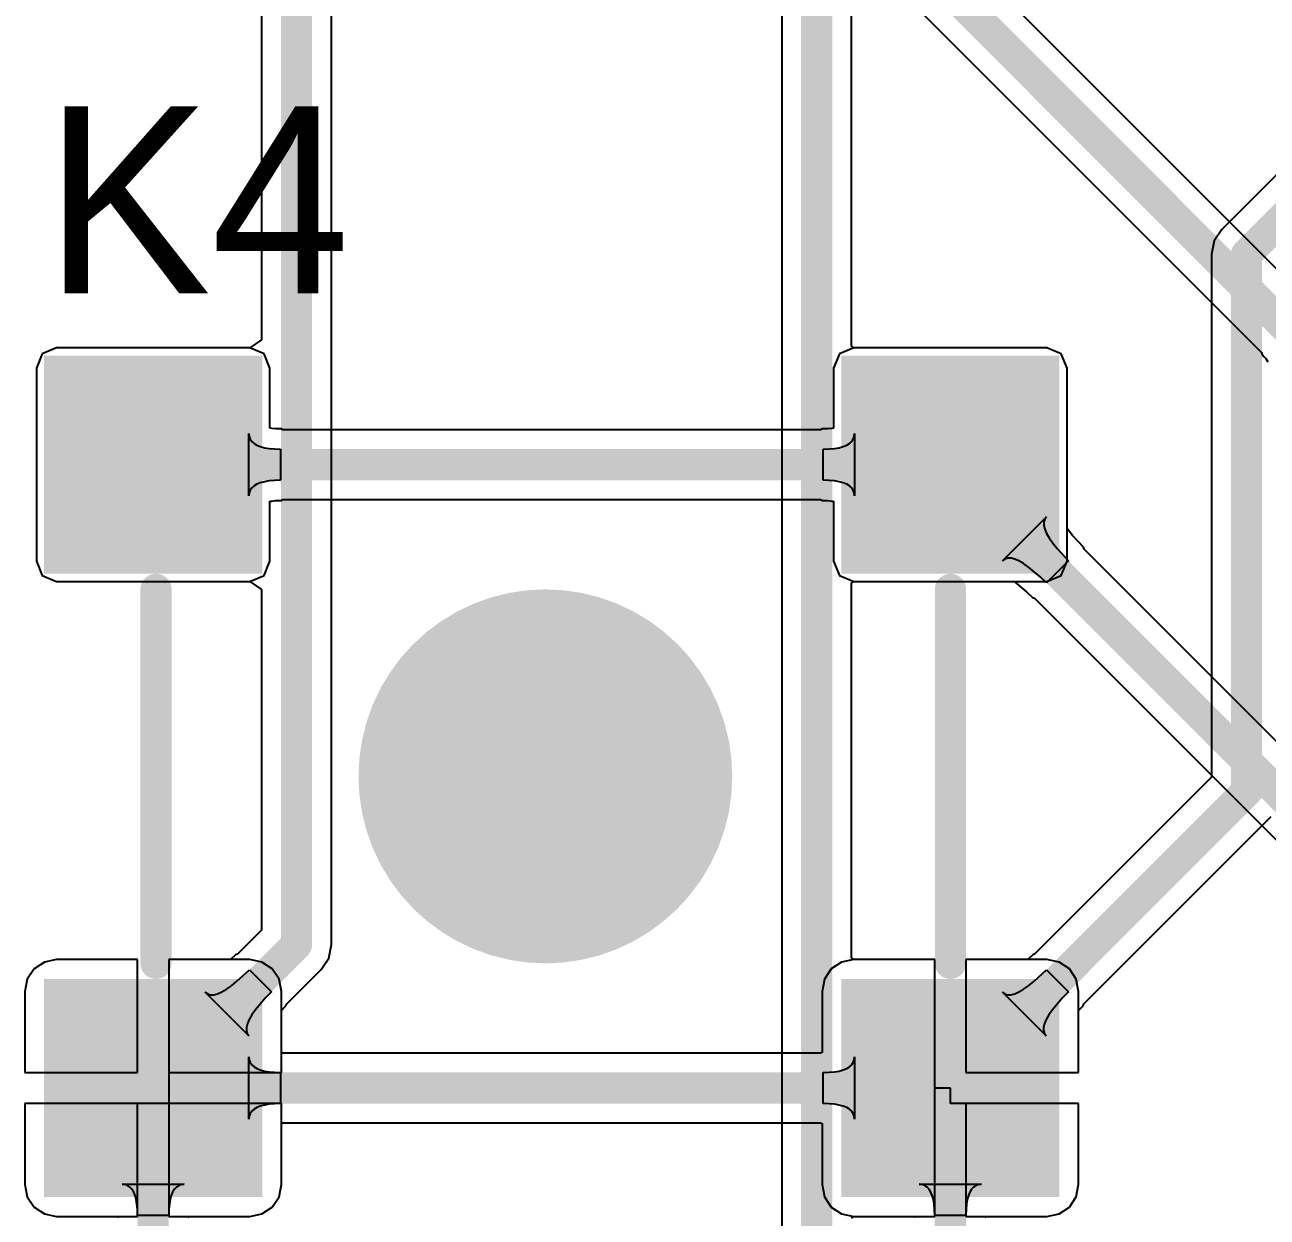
# Model space of a CAD drawing. Header units: millimetres. Extents: x 6.5 to 10.45, y 0.98 to 5.86.
# Drawn here: x 7.0288 to 7.4276, y 2.0986 to 2.4811 of the extents above; entities that cross this region are included whole.
import ezdxf

# ---------------------------------------------------------------- set-up
doc = ezdxf.new("R2010")
doc.units = ezdxf.units.MM
doc.header["$MEASUREMENT"] = 0
for name, color, linetype in [('BottomLayer', 5, 'Continuous'), ('BottomSolder', 6, 'Continuous'), ('MultiLayer', 9, 'Continuous'), ('PadHoleLayer', 156, 'Continuous'), ('TopLayer', 1, 'Continuous'), ('TopOverlay', 2, 'Continuous'), ('TopSolder', 216, 'Continuous')]:
    doc.layers.add(name, color=color, linetype=linetype)

# ---------------------------------------------------------------- blocks, each defined once
blk = doc.blocks.new('KEY_M_34')
at = {"layer": 'BottomLayer'}
for points in [[(-0.031, -0.031), (0.031, -0.031), (-0.031, 0.031), (0.031, 0.031)], [(0.22491, -0.031), (0.28691, -0.031), (0.22491, 0.031), (0.28691, 0.031)], [(-0.031, -0.231), (0.031, -0.231), (-0.031, -0.169), (0.031, -0.169)], [(0.22491, -0.231), (0.28691, -0.231), (0.22491, -0.169), (0.28691, -0.169)]]:
    blk.add_solid(points, dxfattribs=at)
at = {"layer": 'BottomSolder'}
for points in [[(-0.035, -0.035), (0.035, -0.035), (-0.035, 0.035), (0.035, 0.035)], [(0.22091, -0.035), (0.29091, -0.035), (0.22091, 0.035), (0.29091, 0.035)], [(-0.035, -0.235), (0.035, -0.235), (-0.035, -0.165), (0.035, -0.165)], [(0.22091, -0.235), (0.29091, -0.235), (0.22091, -0.165), (0.29091, -0.165)]]:
    blk.add_solid(points, dxfattribs=at)
at = {"layer": 'MultiLayer'}
for points in [[(-0.031, -0.031), (0.031, -0.031), (-0.031, 0.031), (0.031, 0.031)], [(0.22491, -0.031), (0.28691, -0.031), (0.22491, 0.031), (0.28691, 0.031)], [(-0.031, -0.231), (0.031, -0.231), (-0.031, -0.169), (0.031, -0.169)], [(0.22491, -0.231), (0.28691, -0.231), (0.22491, -0.169), (0.28691, -0.169)]]:
    blk.add_solid(points, dxfattribs=at)
at = {"layer": 'PadHoleLayer', "const_width": 0.019}
for points in [[(-0.0095, 0, 1), (0.0095, 0, 1)], [(0.24641, 0, 1), (0.26541, 0, 1)], [(-0.0095, -0.2, 1), (0.0095, -0.2, 1)], [(0.24641, -0.2, 1), (0.26541, -0.2, 1)]]:
    blk.add_lwpolyline(points, format="xyb", close=True, dxfattribs=at)
at = {"layer": 'TopLayer'}
for points in [[(-0.031, -0.031), (0.031, -0.031), (-0.031, 0.031), (0.031, 0.031)], [(0.22491, -0.031), (0.28691, -0.031), (0.22491, 0.031), (0.28691, 0.031)], [(-0.031, -0.231), (0.031, -0.231), (-0.031, -0.169), (0.031, -0.169)], [(0.22491, -0.231), (0.28691, -0.231), (0.22491, -0.169), (0.28691, -0.169)]]:
    blk.add_solid(points, dxfattribs=at)
at = {"layer": 'TopOverlay', "const_width": 0.01}
for points in [[(0.215, 0), (0.03997, 0)], [(-0.00003, -0.04), (-0.00003, -0.16)], [(0.255, -0.04), (0.255, -0.16)], [(0.215, -0.2), (0.03997, -0.2)]]:
    blk.add_lwpolyline(points, dxfattribs=at)
at = {"layer": 'TopOverlay'}
for points, const_width in [([(0.03747, 0, 1), (0.04247, 0, 1)], 0.005), ([(0.2125, 0, 1), (0.2175, 0, 1)], 0.005), ([(-0.00253, -0.04, 1), (0.00247, -0.04, 1)], 0.005), ([(0.2525, -0.04, 1), (0.2575, -0.04, 1)], 0.005), ([(0.16, -0.1, 1), (0.1, -0.1, 1)], 0.06), ([(0.085, -0.1, 1), (0.115, -0.1, 1)], 0.03), ([(0.145, -0.1, 1), (0.175, -0.1, 1)], 0.03), ([(-0.00253, -0.16, 1), (0.00247, -0.16, 1)], 0.005), ([(0.2525, -0.16, 1), (0.2575, -0.16, 1)], 0.005), ([(0.03747, -0.2, 1), (0.04247, -0.2, 1)], 0.005), ([(0.2125, -0.2, 1), (0.2175, -0.2, 1)], 0.005)]:
    blk.add_lwpolyline(points, format="xyb", close=True, dxfattribs=dict(at, const_width=const_width))
at = {"layer": 'TopSolder'}
for points in [[(-0.035, -0.035), (0.035, -0.035), (-0.035, 0.035), (0.035, 0.035)], [(0.22091, -0.035), (0.29091, -0.035), (0.22091, 0.035), (0.29091, 0.035)], [(-0.035, -0.235), (0.035, -0.235), (-0.035, -0.165), (0.035, -0.165)], [(0.22091, -0.235), (0.29091, -0.235), (0.22091, -0.165), (0.29091, -0.165)]]:
    blk.add_solid(points, dxfattribs=at)

msp = doc.modelspace()

# ---------------------------------------------------------------- linework, layer by layer
at = {"layer": 'BottomLayer'}
for p, q in [((7.44161, 2.39185), (7.20929, 2.62417)), ((7.19343, 2.60831), (7.42575, 2.37599)), ((7.039, 2.37749), (7.03441, 2.37559)), ((7.101, 2.37749), (7.039, 2.37749)), ((7.10559, 2.37559), (7.101, 2.37749)), ((7.29491, 2.37749), (7.29031, 2.37559)), ((7.35691, 2.37749), (7.29491, 2.37749)), ((7.3615, 2.37559), (7.35691, 2.37749)), ((7.03441, 2.37559), (7.03251, 2.371)), ((7.10749, 2.371), (7.10559, 2.37559)), ((7.29031, 2.37559), (7.28841, 2.371)), ((7.3634, 2.371), (7.3615, 2.37559)), ((7.42575, 2.37599), (7.42599, 2.37536)), ((7.42599, 2.37536), (7.42669, 2.37462)), ((7.42669, 2.37462), (7.42717, 2.37404)), ((7.42717, 2.37404), (7.42756, 2.37351)), ((7.42756, 2.37351), (7.42788, 2.37301)), ((7.03251, 2.371), (7.03251, 2.309)), ((7.10749, 2.35174), (7.10749, 2.371)), ((7.28841, 2.371), (7.28841, 2.35174)), ((7.3634, 2.31955), (7.3634, 2.371)), ((7.10075, 2.33), (7.10075, 2.35)), ((7.10075, 2.35), (7.10085, 2.34905)), ((7.10085, 2.34905), (7.10115, 2.3482)), ((7.10804, 2.35165), (7.10749, 2.35174)), ((7.10931, 2.35154), (7.10804, 2.35165)), ((7.11104, 2.35149), (7.10931, 2.35154)), ((7.11166, 2.35122), (7.11104, 2.35149)), ((7.28425, 2.35122), (7.11166, 2.35122)), ((7.28487, 2.35149), (7.28425, 2.35122)), ((7.28659, 2.35154), (7.28487, 2.35149)), ((7.28787, 2.35165), (7.28659, 2.35154)), ((7.28841, 2.35174), (7.28787, 2.35165)), ((7.29475, 2.3482), (7.29505, 2.34905)), ((7.29505, 2.34905), (7.29516, 2.35)), ((7.29516, 2.35), (7.29516, 2.33)), ((7.10115, 2.3482), (7.10166, 2.34745)), ((7.10166, 2.34745), (7.10237, 2.3468)), ((7.10237, 2.3468), (7.10328, 2.34625)), ((7.10328, 2.34625), (7.10439, 2.3458)), ((7.10439, 2.3458), (7.10571, 2.34545)), ((7.10571, 2.34545), (7.10723, 2.3452)), ((7.10723, 2.3452), (7.10895, 2.34505)), ((7.10895, 2.34505), (7.11087, 2.345)), ((7.11087, 2.345), (7.11087, 2.335)), ((7.28504, 2.345), (7.28696, 2.34505)), ((7.28504, 2.335), (7.28504, 2.345)), ((7.28696, 2.34505), (7.28868, 2.3452)), ((7.28868, 2.3452), (7.2902, 2.34545)), ((7.2902, 2.34545), (7.29151, 2.3458)), ((7.29151, 2.3458), (7.29263, 2.34625)), ((7.29263, 2.34625), (7.29354, 2.3468)), ((7.29354, 2.3468), (7.29425, 2.34745)), ((7.29425, 2.34745), (7.29475, 2.3482)), ((7.10237, 2.3332), (7.10166, 2.33255)), ((7.10328, 2.33375), (7.10237, 2.3332)), ((7.10439, 2.3342), (7.10328, 2.33375)), ((7.10571, 2.33455), (7.10439, 2.3342)), ((7.10723, 2.3348), (7.10571, 2.33455)), ((7.10895, 2.33495), (7.10723, 2.3348)), ((7.11087, 2.335), (7.10895, 2.33495)), ((7.28696, 2.33495), (7.28504, 2.335)), ((7.28868, 2.3348), (7.28696, 2.33495)), ((7.2902, 2.33455), (7.28868, 2.3348)), ((7.29151, 2.3342), (7.2902, 2.33455)), ((7.29263, 2.33375), (7.29151, 2.3342)), ((7.29354, 2.3332), (7.29263, 2.33375)), ((7.29425, 2.33255), (7.29354, 2.3332)), ((7.10085, 2.33095), (7.10075, 2.33)), ((7.10115, 2.3318), (7.10085, 2.33095)), ((7.10166, 2.33255), (7.10115, 2.3318)), ((7.29475, 2.3318), (7.29425, 2.33255)), ((7.29505, 2.33095), (7.29475, 2.3318)), ((7.29516, 2.33), (7.29505, 2.33095)), ((7.10749, 2.32826), (7.10804, 2.32835)), ((7.10749, 2.309), (7.10749, 2.32826)), ((7.10804, 2.32835), (7.10931, 2.32846)), ((7.10931, 2.32846), (7.11104, 2.32851)), ((7.11104, 2.32851), (7.11166, 2.32878)), ((7.11166, 2.32878), (7.28425, 2.32878)), ((7.28425, 2.32878), (7.28487, 2.32851)), ((7.28487, 2.32851), (7.28659, 2.32846)), ((7.28659, 2.32846), (7.28787, 2.32835)), ((7.28787, 2.32835), (7.28841, 2.32826)), ((7.28841, 2.32826), (7.28841, 2.309)), ((7.34263, 2.30913), (7.35678, 2.32327)), ((7.35621, 2.32249), (7.35593, 2.32158)), ((7.35593, 2.32158), (7.35593, 2.32051)), ((7.35678, 2.32327), (7.35621, 2.32249)), ((7.35593, 2.32051), (7.35621, 2.31931)), ((7.35621, 2.31931), (7.35678, 2.31797)), ((7.35678, 2.31797), (7.35762, 2.31648)), ((7.36396, 2.31874), (7.3634, 2.31955)), ((7.36509, 2.31733), (7.36396, 2.31874)), ((7.36861, 2.31355), (7.36509, 2.31733)), ((7.35762, 2.31648), (7.35876, 2.31486)), ((7.35876, 2.31486), (7.36017, 2.31309)), ((7.36884, 2.31293), (7.36861, 2.31355)), ((7.34341, 2.3097), (7.34263, 2.30913)), ((7.34433, 2.30998), (7.34341, 2.3097)), ((7.34539, 2.30998), (7.34433, 2.30998)), ((7.34659, 2.3097), (7.34539, 2.30998)), ((7.34794, 2.30913), (7.34659, 2.3097)), ((7.34942, 2.30828), (7.34794, 2.30913)), ((7.36385, 2.30913), (7.35678, 2.30206)), ((7.36017, 2.31309), (7.36385, 2.30913)), ((7.47355, 2.20822), (7.36884, 2.31293)), ((7.03251, 2.309), (7.03441, 2.30441)), ((7.10559, 2.30441), (7.10749, 2.309)), ((7.28841, 2.309), (7.29031, 2.30441)), ((7.35105, 2.30715), (7.34942, 2.30828)), ((7.35473, 2.30404), (7.35105, 2.30715)), ((7.03441, 2.30441), (7.039, 2.30251)), ((7.039, 2.30251), (7.101, 2.30251)), ((7.101, 2.30251), (7.10559, 2.30441)), ((7.29031, 2.30441), (7.29491, 2.30251)), ((7.29491, 2.30251), (7.34635, 2.30251)), ((7.34635, 2.30251), (7.34709, 2.30199)), ((7.34709, 2.30199), (7.35037, 2.29922)), ((7.35678, 2.30206), (7.35473, 2.30404)), ((7.35037, 2.29922), (7.35227, 2.29739)), ((7.35227, 2.29739), (7.35291, 2.29713)), ((7.35291, 2.29713), (7.46098, 2.18907)), ((7.03179, 2.17821), (7.02958, 2.1749)), ((7.0351, 2.18042), (7.03179, 2.17821)), ((7.039, 2.1812), (7.0351, 2.18042)), ((7.065, 2.1812), (7.039, 2.1812)), ((7.065, 2.145), (7.065, 2.1812)), ((7.101, 2.1812), (7.075, 2.1812)), ((7.075, 2.1812), (7.075, 2.14)), ((7.1049, 2.18042), (7.101, 2.1812)), ((7.10821, 2.17821), (7.1049, 2.18042)), ((7.11042, 2.1749), (7.10821, 2.17821)), ((7.2877, 2.17821), (7.28549, 2.1749)), ((7.291, 2.18042), (7.2877, 2.17821)), ((7.29491, 2.1812), (7.291, 2.18042)), ((7.32091, 2.1812), (7.29491, 2.1812)), ((7.32091, 2.14), (7.32091, 2.1812)), ((7.35691, 2.1812), (7.33091, 2.1812)), ((7.33091, 2.1812), (7.33091, 2.145)), ((7.36081, 2.18042), (7.35691, 2.1812)), ((7.36412, 2.17821), (7.36081, 2.18042)), ((7.36633, 2.1749), (7.36412, 2.17821)), ((7.02958, 2.1749), (7.0288, 2.171)), ((7.1112, 2.171), (7.11042, 2.1749)), ((7.28549, 2.1749), (7.28471, 2.171)), ((7.3671, 2.171), (7.36633, 2.1749)), ((7.0288, 2.171), (7.0288, 2.145)), ((7.1112, 2.15142), (7.1112, 2.171)), ((7.28471, 2.171), (7.28471, 2.15142)), ((7.3671, 2.145), (7.3671, 2.171)), ((7.10075, 2.13), (7.10075, 2.15)), ((7.10075, 2.15), (7.10085, 2.14905)), ((7.11166, 2.15122), (7.1112, 2.15142)), ((7.28425, 2.15122), (7.11166, 2.15122)), ((7.28471, 2.15142), (7.28425, 2.15122)), ((7.29505, 2.14905), (7.29516, 2.15)), ((7.29516, 2.15), (7.29516, 2.13)), ((7.10085, 2.14905), (7.10115, 2.1482)), ((7.10115, 2.1482), (7.10166, 2.14745)), ((7.10166, 2.14745), (7.10237, 2.1468)), ((7.10237, 2.1468), (7.10328, 2.14625)), ((7.10328, 2.14625), (7.10439, 2.1458)), ((7.10439, 2.1458), (7.10571, 2.14545)), ((7.2902, 2.14545), (7.29151, 2.1458)), ((7.29151, 2.1458), (7.29263, 2.14625)), ((7.29263, 2.14625), (7.29354, 2.1468)), ((7.29354, 2.1468), (7.29425, 2.14745)), ((7.29425, 2.14745), (7.29475, 2.1482)), ((7.29475, 2.1482), (7.29505, 2.14905)), ((7.0288, 2.145), (7.065, 2.145)), ((7.10571, 2.14545), (7.10723, 2.1452)), ((7.10723, 2.1452), (7.10895, 2.14505)), ((7.10895, 2.14505), (7.11087, 2.145)), ((7.11087, 2.145), (7.11087, 2.135)), ((7.28504, 2.145), (7.28696, 2.14505)), ((7.28504, 2.135), (7.28504, 2.145)), ((7.28696, 2.14505), (7.28868, 2.1452)), ((7.28868, 2.1452), (7.2902, 2.14545)), ((7.33091, 2.145), (7.3671, 2.145)), ((7.075, 2.14), (7.075, 2.0988)), ((7.32091, 2.0988), (7.32091, 2.14)), ((7.065, 2.135), (7.0288, 2.135)), ((7.0288, 2.135), (7.0288, 2.109)), ((7.065, 2.0988), (7.065, 2.135)), ((7.10328, 2.13375), (7.10237, 2.1332)), ((7.10439, 2.1342), (7.10328, 2.13375)), ((7.10571, 2.13455), (7.10439, 2.1342)), ((7.10723, 2.1348), (7.10571, 2.13455)), ((7.10895, 2.13495), (7.10723, 2.1348)), ((7.11087, 2.135), (7.10895, 2.13495)), ((7.28696, 2.13495), (7.28504, 2.135)), ((7.28868, 2.1348), (7.28696, 2.13495)), ((7.2902, 2.13455), (7.28868, 2.1348)), ((7.29151, 2.1342), (7.2902, 2.13455)), ((7.29263, 2.13375), (7.29151, 2.1342)), ((7.29354, 2.1332), (7.29263, 2.13375)), ((7.3671, 2.135), (7.33091, 2.135)), ((7.33091, 2.135), (7.33091, 2.0988)), ((7.3671, 2.109), (7.3671, 2.135)), ((7.10085, 2.13095), (7.10075, 2.13)), ((7.10115, 2.1318), (7.10085, 2.13095)), ((7.10166, 2.13255), (7.10115, 2.1318)), ((7.10237, 2.1332), (7.10166, 2.13255)), ((7.29425, 2.13255), (7.29354, 2.1332)), ((7.29475, 2.1318), (7.29425, 2.13255)), ((7.29505, 2.13095), (7.29475, 2.1318)), ((7.29516, 2.13), (7.29505, 2.13095)), ((7.1112, 2.12858), (7.11166, 2.12878)), ((7.1112, 2.109), (7.1112, 2.12858)), ((7.11166, 2.12878), (7.28425, 2.12878)), ((7.28425, 2.12878), (7.28471, 2.12858)), ((7.28471, 2.12858), (7.28471, 2.109)), ((7.0288, 2.109), (7.02958, 2.1051)), ((7.11042, 2.1051), (7.1112, 2.109)), ((7.28471, 2.109), (7.28549, 2.1051)), ((7.36633, 2.1051), (7.3671, 2.109)), ((7.02958, 2.1051), (7.03179, 2.10179)), ((7.03179, 2.10179), (7.0351, 2.09958)), ((7.1049, 2.09958), (7.10821, 2.10179)), ((7.10821, 2.10179), (7.11042, 2.1051)), ((7.28549, 2.1051), (7.2877, 2.10179)), ((7.2877, 2.10179), (7.291, 2.09958)), ((7.36081, 2.09958), (7.36412, 2.10179)), ((7.36412, 2.10179), (7.36633, 2.1051)), ((7.0351, 2.09958), (7.039, 2.0988)), ((7.039, 2.0988), (7.065, 2.0988)), ((7.075, 2.0988), (7.101, 2.0988)), ((7.101, 2.0988), (7.1049, 2.09958)), ((7.291, 2.09958), (7.29491, 2.0988)), ((7.29491, 2.0988), (7.32091, 2.0988)), ((7.33091, 2.0988), (7.35691, 2.0988)), ((7.35691, 2.0988), (7.36081, 2.09958))]:
    msp.add_line(p, q, dxfattribs=at)
at = {"layer": 'BottomLayer', "const_width": 0.01}
for points in [[(7.1563, 2.6613), (7.44705, 2.37055)], [(7.07, 2.34), (7.32591, 2.34)], [(7.32591, 2.34), (7.46891, 2.197)], [(7.07, 2.14), (7.32591, 2.14)]]:
    msp.add_lwpolyline(points, dxfattribs=at)
at = {"layer": 'BottomLayer', "const_width": 0.005}
for points in [[(7.0675, 2.34, 1), (7.0725, 2.34, 1)], [(7.32341, 2.34, 1), (7.32841, 2.34, 1)], [(7.32341, 2.34, 1), (7.32841, 2.34, 1)], [(7.0675, 2.14, 1), (7.0725, 2.14, 1)], [(7.32341, 2.14, 1), (7.32841, 2.14, 1)]]:
    msp.add_lwpolyline(points, format="xyb", close=True, dxfattribs=at)
at = {"layer": 'TopLayer'}
for p, q in [((7.12722, 2.186), (7.12722, 2.60317)), ((7.10478, 2.59853), (7.10478, 2.38002)), ((7.27178, 2.549), (7.27178, 2.05691)), ((7.29422, 2.37796), (7.29422, 2.54435)), ((7.43589, 2.43824), (7.41307, 2.41543)), ((7.41307, 2.41543), (7.41064, 2.41179)), ((7.41064, 2.41179), (7.40978, 2.4075)), ((7.40978, 2.4075), (7.40978, 2.4075)), ((7.40978, 2.4075), (7.40978, 2.23974)), ((7.039, 2.37749), (7.03441, 2.37559)), ((7.101, 2.37749), (7.039, 2.37749)), ((7.10478, 2.38002), (7.101, 2.37749)), ((7.29491, 2.37749), (7.29422, 2.37796)), ((7.35691, 2.37749), (7.29491, 2.37749)), ((7.3615, 2.37559), (7.35691, 2.37749)), ((7.03441, 2.37559), (7.03251, 2.371)), ((7.3634, 2.371), (7.3615, 2.37559)), ((7.03251, 2.371), (7.03251, 2.309)), ((7.3634, 2.309), (7.3634, 2.371)), ((7.03251, 2.309), (7.03441, 2.30441)), ((7.3615, 2.30441), (7.3634, 2.309)), ((7.03441, 2.30441), (7.039, 2.30251)), ((7.039, 2.30251), (7.101, 2.30251)), ((7.101, 2.30251), (7.10478, 2.29998)), ((7.29422, 2.30204), (7.29491, 2.30251)), ((7.29422, 2.18176), (7.29422, 2.30204)), ((7.29491, 2.30251), (7.35691, 2.30251)), ((7.35691, 2.30251), (7.3615, 2.30441)), ((7.10478, 2.29998), (7.10478, 2.19065)), ((7.40978, 2.23974), (7.35297, 2.18293)), ((7.36877, 2.16701), (7.42893, 2.22716)), ((7.10478, 2.19065), (7.09707, 2.18293)), ((7.12636, 2.18171), (7.12722, 2.186)), ((7.09645, 2.1827), (7.09483, 2.1812)), ((7.09707, 2.18293), (7.09645, 2.1827)), ((7.12393, 2.17807), (7.12636, 2.18171)), ((7.29491, 2.1812), (7.29422, 2.18176)), ((7.35235, 2.1827), (7.35074, 2.1812)), ((7.35297, 2.18293), (7.35235, 2.1827)), ((7.03179, 2.17821), (7.02958, 2.1749)), ((7.0351, 2.18042), (7.03179, 2.17821)), ((7.039, 2.1812), (7.0351, 2.18042)), ((7.065, 2.1812), (7.039, 2.1812)), ((7.065, 2.145), (7.065, 2.1812)), ((7.09483, 2.1812), (7.075, 2.1812)), ((7.075, 2.1812), (7.075, 2.145)), ((7.09689, 2.17424), (7.10087, 2.17794)), ((7.10087, 2.17794), (7.10794, 2.17087)), ((7.11287, 2.16701), (7.12393, 2.17807)), ((7.12393, 2.17807), (7.12393, 2.17807)), ((7.32091, 2.1812), (7.29491, 2.1812)), ((7.32091, 2.14), (7.32091, 2.1812)), ((7.35074, 2.1812), (7.33091, 2.1812)), ((7.33091, 2.1812), (7.33091, 2.145)), ((7.3528, 2.17424), (7.35678, 2.17794)), ((7.35678, 2.17794), (7.36385, 2.17087)), ((7.02958, 2.1749), (7.0288, 2.171)), ((7.09512, 2.17281), (7.09689, 2.17424)), ((7.35102, 2.17281), (7.3528, 2.17424)), ((7.0288, 2.171), (7.0288, 2.145)), ((7.10075, 2.15673), (7.08673, 2.17075)), ((7.08673, 2.17075), (7.08749, 2.1702)), ((7.08749, 2.1702), (7.08841, 2.16993)), ((7.08841, 2.16993), (7.08946, 2.16994)), ((7.08946, 2.16994), (7.09066, 2.17023)), ((7.09066, 2.17023), (7.092, 2.17081)), ((7.092, 2.17081), (7.09349, 2.17167)), ((7.09349, 2.17167), (7.09512, 2.17281)), ((7.10794, 2.17087), (7.10595, 2.16881)), ((7.35666, 2.15673), (7.34263, 2.17075)), ((7.34263, 2.17075), (7.3434, 2.1702)), ((7.3434, 2.1702), (7.34431, 2.16993)), ((7.34431, 2.16993), (7.34537, 2.16994)), ((7.34537, 2.16994), (7.34657, 2.17023)), ((7.34657, 2.17023), (7.34791, 2.17081)), ((7.34791, 2.17081), (7.34939, 2.17167)), ((7.34939, 2.17167), (7.35102, 2.17281)), ((7.36385, 2.17087), (7.36186, 2.16881)), ((7.10595, 2.16881), (7.10281, 2.16512)), ((7.1112, 2.16489), (7.11261, 2.16636)), ((7.11261, 2.16636), (7.11287, 2.16701)), ((7.36186, 2.16881), (7.35872, 2.16512)), ((7.3671, 2.16489), (7.36852, 2.16636)), ((7.36852, 2.16636), (7.36877, 2.16701)), ((7.10081, 2.162), (7.10023, 2.16066)), ((7.10167, 2.16349), (7.10081, 2.162)), ((7.10281, 2.16512), (7.10167, 2.16349)), ((7.1112, 2.145), (7.1112, 2.16489)), ((7.35672, 2.162), (7.35614, 2.16066)), ((7.35758, 2.16349), (7.35672, 2.162)), ((7.35872, 2.16512), (7.35758, 2.16349)), ((7.3671, 2.145), (7.3671, 2.16489)), ((7.09994, 2.15946), (7.09993, 2.15841)), ((7.09993, 2.15841), (7.1002, 2.15749)), ((7.10023, 2.16066), (7.09994, 2.15946)), ((7.35584, 2.15946), (7.35583, 2.15841)), ((7.35583, 2.15841), (7.3561, 2.15749)), ((7.35614, 2.16066), (7.35584, 2.15946)), ((7.1002, 2.15749), (7.10075, 2.15673)), ((7.3561, 2.15749), (7.35666, 2.15673)), ((7.0288, 2.145), (7.065, 2.145)), ((7.075, 2.145), (7.1112, 2.145)), ((7.33091, 2.145), (7.3671, 2.145)), ((7.32591, 2.14), (7.32091, 2.14)), ((7.32591, 2.135), (7.32591, 2.14)), ((7.07, 2.135), (7.0288, 2.135)), ((7.0288, 2.135), (7.0288, 2.109)), ((7.1112, 2.135), (7.07, 2.135)), ((7.1112, 2.109), (7.1112, 2.135)), ((7.3671, 2.135), (7.32591, 2.135)), ((7.3671, 2.109), (7.3671, 2.135)), ((7.0288, 2.109), (7.02958, 2.1051)), ((7.06095, 2.10903), (7.06, 2.10913)), ((7.06, 2.10913), (7.08, 2.10913)), ((7.0618, 2.10873), (7.06095, 2.10903)), ((7.06255, 2.10823), (7.0618, 2.10873)), ((7.0632, 2.10753), (7.06255, 2.10823)), ((7.06375, 2.10663), (7.0632, 2.10753)), ((7.0642, 2.10553), (7.06375, 2.10663)), ((7.07625, 2.10663), (7.0758, 2.10553)), ((7.0768, 2.10753), (7.07625, 2.10663)), ((7.07745, 2.10823), (7.0768, 2.10753)), ((7.0782, 2.10873), (7.07745, 2.10823)), ((7.07905, 2.10903), (7.0782, 2.10873)), ((7.08, 2.10913), (7.07905, 2.10903)), ((7.11042, 2.1051), (7.1112, 2.109)), ((7.31686, 2.10903), (7.31591, 2.10913)), ((7.31591, 2.10913), (7.33591, 2.10913)), ((7.31771, 2.10873), (7.31686, 2.10903)), ((7.31846, 2.10823), (7.31771, 2.10873)), ((7.31911, 2.10753), (7.31846, 2.10823)), ((7.31966, 2.10663), (7.31911, 2.10753)), ((7.32011, 2.10553), (7.31966, 2.10663)), ((7.33216, 2.10663), (7.33171, 2.10553)), ((7.33271, 2.10753), (7.33216, 2.10663)), ((7.33336, 2.10823), (7.33271, 2.10753)), ((7.33411, 2.10873), (7.33336, 2.10823)), ((7.33496, 2.10903), (7.33411, 2.10873)), ((7.33591, 2.10913), (7.33496, 2.10903)), ((7.36633, 2.1051), (7.3671, 2.109)), ((7.02958, 2.1051), (7.03179, 2.10179)), ((7.03179, 2.10179), (7.0351, 2.09958)), ((7.06455, 2.10423), (7.0642, 2.10553)), ((7.0648, 2.10273), (7.06455, 2.10423)), ((7.06495, 2.10103), (7.0648, 2.10273)), ((7.0752, 2.10273), (7.07505, 2.10103)), ((7.07545, 2.10423), (7.0752, 2.10273)), ((7.0758, 2.10553), (7.07545, 2.10423)), ((7.1049, 2.09958), (7.10821, 2.10179)), ((7.10821, 2.10179), (7.11042, 2.1051)), ((7.32046, 2.10423), (7.32011, 2.10553)), ((7.32071, 2.10273), (7.32046, 2.10423)), ((7.32086, 2.10103), (7.32071, 2.10273)), ((7.33111, 2.10273), (7.33096, 2.10103)), ((7.33136, 2.10423), (7.33111, 2.10273)), ((7.33171, 2.10553), (7.33136, 2.10423)), ((7.36081, 2.09958), (7.36412, 2.10179)), ((7.36412, 2.10179), (7.36633, 2.1051)), ((7.0351, 2.09958), (7.039, 2.0988)), ((7.039, 2.0988), (7.05858, 2.0988)), ((7.05858, 2.0988), (7.05878, 2.09834)), ((7.065, 2.09913), (7.06495, 2.10103)), ((7.075, 2.09913), (7.065, 2.09913)), ((7.07505, 2.10103), (7.075, 2.09913)), ((7.08122, 2.09834), (7.08142, 2.0988)), ((7.08142, 2.0988), (7.101, 2.0988)), ((7.101, 2.0988), (7.1049, 2.09958)), ((7.29422, 2.09824), (7.29491, 2.0988)), ((7.29491, 2.0988), (7.31448, 2.0988)), ((7.31448, 2.0988), (7.31469, 2.09834)), ((7.32091, 2.09913), (7.32086, 2.10103)), ((7.33091, 2.09913), (7.32091, 2.09913)), ((7.33096, 2.10103), (7.33091, 2.09913)), ((7.33712, 2.09834), (7.33733, 2.0988)), ((7.33733, 2.0988), (7.35691, 2.0988)), ((7.35691, 2.0988), (7.36081, 2.09958))]:
    msp.add_line(p, q, dxfattribs=at)
at = {"layer": 'TopLayer', "const_width": 0.01}
for points in [[(7.116, 2.186), (7.116, 2.60317)], [(7.283, 2.038), (7.283, 2.549)], [(7.421, 2.4075), (7.4635, 2.45)], [(7.421, 2.23509), (7.421, 2.4075)], [(7.32591, 2.14), (7.421, 2.23509)], [(7.07, 2.14), (7.116, 2.186)], [(7.07, 1.935), (7.07, 2.14)], [(7.32591, 1.92819), (7.32591, 2.14)]]:
    msp.add_lwpolyline(points, dxfattribs=at)
at = {"layer": 'TopLayer', "const_width": 0.005}
for points in [[(7.4185, 2.4075, 1), (7.4235, 2.4075, 1)], [(7.4185, 2.4075, 1), (7.4235, 2.4075, 1)], [(7.4185, 2.23509, 1), (7.4235, 2.23509, 1)], [(7.4185, 2.23509, 1), (7.4235, 2.23509, 1)], [(7.1135, 2.186, 1), (7.1185, 2.186, 1)], [(7.1135, 2.186, 1), (7.1185, 2.186, 1)], [(7.0675, 2.14, 1), (7.0725, 2.14, 1)], [(7.0675, 2.14, 1), (7.0725, 2.14, 1)], [(7.32341, 2.14, 1), (7.32841, 2.14, 1)], [(7.32341, 2.14, 1), (7.32841, 2.14, 1)]]:
    msp.add_lwpolyline(points, format="xyb", close=True, dxfattribs=at)

# ---------------------------------------------------------------- block references
at = {"rotation": 180}
msp.add_blockref('KEY_M_34', (7.32591, 2.14), dxfattribs=at)

# ---------------------------------------------------------------- texts
at = {"layer": 'TopOverlay'}
msp.add_text('K4', height=0.06, dxfattribs=at).set_placement((7.035, 2.395))

doc.saveas('drawing.dxf')
